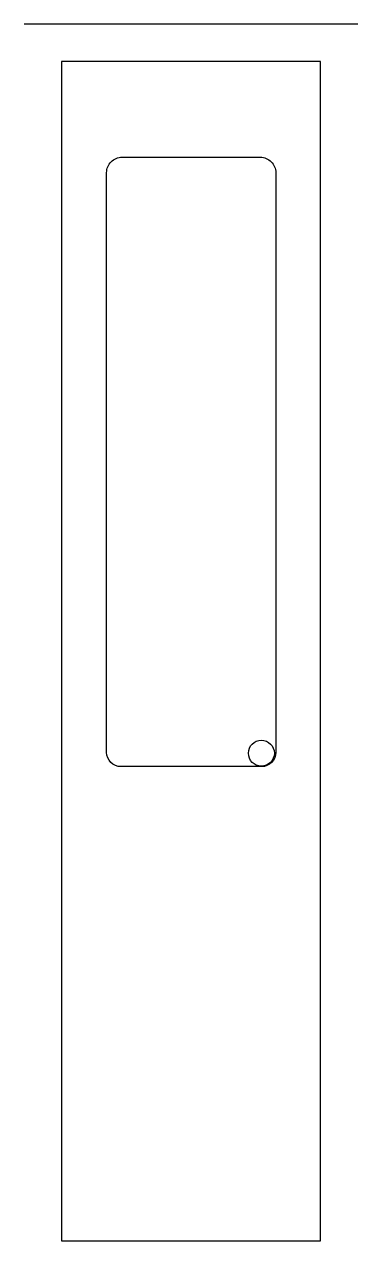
# Model space of a CAD drawing. Header units: millimetres. Extents: x -24 to 3, y -88.5 to 10.
import ezdxf

# ---------------------------------------------------------------- set-up
doc = ezdxf.new("R2010")
doc.units = ezdxf.units.MM
doc.layers.get('0').update_dxf_attribs({"linetype": 'CONTINUOUS'})

msp = doc.modelspace()

# ---------------------------------------------------------------- linework, layer by layer
msp.add_line((3, 10), (-24, 10))
msp.add_lwpolyline([(0, 7), (-21, 7), (-21, -88.458), (0, -88.458)], close=True)
msp.add_lwpolyline([(-16.081, -0.754), (-4.885, -0.754, -0.414214), (-3.635, -2.004), (-3.635, -48.935, -0.414214), (-4.785, -50.085), (-16.181, -50.085, -0.414214), (-17.331, -48.935), (-17.331, -2.004, -0.414214)], format="xyb", close=True)
msp.add_circle((-4.8, -49), 1.05)

doc.saveas('drawing.dxf')
